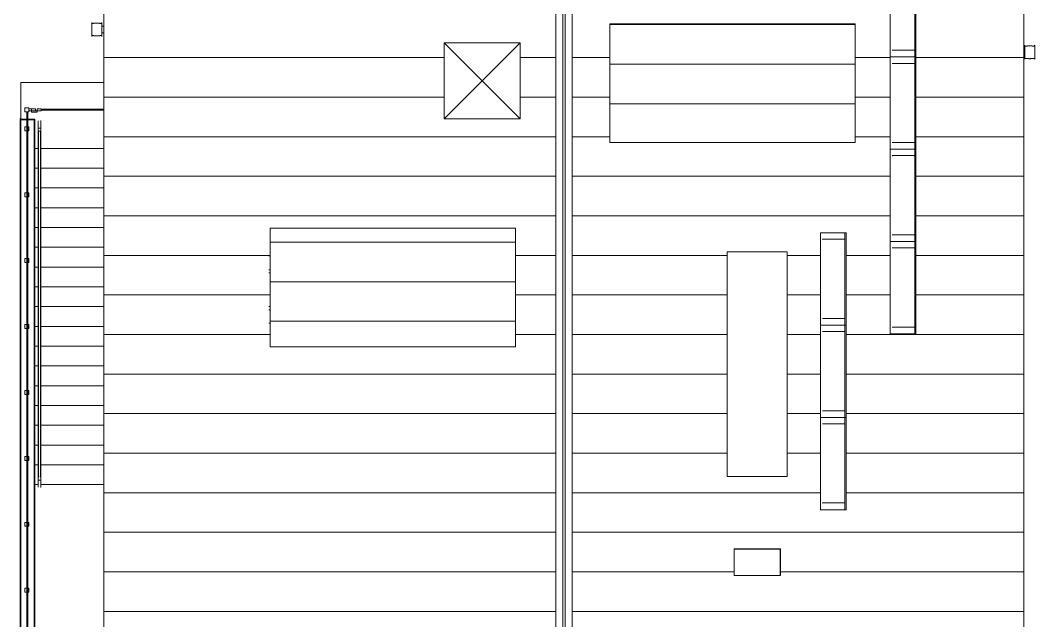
# Model space of a CAD drawing. Header units: millimetres. Extents: x -3929 to 624051, y 52832 to 514950.
# Drawn here: x 189959 to 205344, y 260326 to 269434 of the extents above; entities that cross this region are included whole.
import ezdxf

# ---------------------------------------------------------------- set-up
doc = ezdxf.new("R2010")
doc.units = ezdxf.units.MM
for name, color, linetype, lineweight in [('Воздуховоды', 7, 'Continuous', 18), ('Крыша', 7, 'Continuous', 9), ('Крыша штриховка', 7, 'Continuous', 9), ('Лестницы', 7, 'Continuous', 9), ('Обобщенные модели', 7, 'Continuous', 18), ('Ограждение', 7, 'Continuous', 9), ('Панели витража', 7, 'Continuous', 9), ('Перекрытие', 7, 'Continuous', 18), ('Стены внутренние', 7, 'Continuous', 18), ('Стены наружные', 7, 'Continuous', 18)]:
    doc.layers.add(name, color=color, linetype=linetype, lineweight=lineweight)
doc.layers.add('стояки', color=7, linetype='Continuous')

# ---------------------------------------------------------------- blocks, each defined once
blk = doc.blocks.new('2 этаж')
at = {"layer": 'Воздуховоды', "color": 253, "lineweight": 0}
for p, q in [((387129, -141125), (387704, -141700)), ((387129, -142275), (387129, -141125)), ((388279, -141125), (387129, -141125)), ((387129, -142275), (387129, -141125)), ((388279, -141125), (387129, -141125)), ((387704, -141700), (388279, -141125)), ((388279, -141125), (388279, -142275)), ((388279, -141125), (388279, -142275)), ((387704, -141700), (387129, -142275)), ((388279, -142275), (387704, -141700)), ((387129, -142275), (388279, -142275)), ((388279, -142275), (387129, -142275))]:
    blk.add_line(p, q, dxfattribs=at)
at = {"layer": 'Крыша', "color": 253, "lineweight": 0}
for p, q in [((381965, -127688), (381965, -150406)), ((395920, -150382), (395920, -127688)), ((389640, -140833), (393358, -140833)), ((389640, -140833), (389640, -142633)), ((393358, -142633), (393358, -140833)), ((393358, -142633), (389640, -142633)), ((384488, -143934), (388208, -143934)), ((384488, -143934), (384488, -145734)), ((388208, -143934), (388208, -145734)), ((388208, -145734), (384488, -145734)), ((391525, -148802), (391526, -148802)), ((391526, -149202), (391525, -149202))]:
    blk.add_line(p, q, dxfattribs=at)
at = {"layer": 'Крыша штриховка', "color": 253, "linetype": 'Continuous', "lineweight": 0}
for p, q in [((393358, -140846), (389640, -140846)), ((381965, -141347), (387129, -141347)), ((388279, -141347), (388818, -141347)), ((389640, -141347), (389068, -141347)), ((393892, -141347), (393358, -141347)), ((395920, -141347), (394282, -141347)), ((393358, -141446), (389640, -141446)), ((381965, -141947), (387129, -141947)), ((388279, -141947), (388818, -141947)), ((389640, -141947), (389068, -141947)), ((393892, -141947), (393358, -141947)), ((395920, -141947), (394282, -141947)), ((393358, -142046), (389640, -142046)), ((381965, -142547), (388818, -142547)), ((389640, -142547), (389068, -142547)), ((393892, -142547), (393358, -142547)), ((395920, -142547), (394282, -142547)), ((381965, -143147), (388818, -143147)), ((393892, -143147), (389068, -143147)), ((395920, -143147), (394282, -143147)), ((381965, -143747), (388818, -143747)), ((393892, -143747), (389068, -143747)), ((395920, -143747), (394282, -143747)), ((384488, -144147), (388208, -144147)), ((381965, -144347), (384488, -144347)), ((388208, -144347), (388818, -144347)), ((391420, -144347), (389068, -144347)), ((392833, -144347), (392330, -144347)), ((393892, -144347), (393222, -144347)), ((395920, -144347), (394282, -144347)), ((384488, -144747), (388208, -144747)), ((381965, -144947), (384488, -144947)), ((388208, -144947), (388818, -144947)), ((391420, -144947), (389068, -144947)), ((392833, -144947), (392330, -144947)), ((393892, -144947), (393222, -144947)), ((395920, -144947), (394282, -144947)), ((384488, -145347), (388208, -145347)), ((381965, -145547), (384488, -145547)), ((388208, -145547), (388818, -145547)), ((391420, -145547), (389068, -145547)), ((392833, -145547), (392330, -145547)), ((395920, -145547), (393222, -145547)), ((381965, -146147), (388818, -146147)), ((391420, -146147), (389068, -146147)), ((392833, -146147), (392330, -146147)), ((395920, -146147), (393222, -146147)), ((381965, -146747), (388818, -146747)), ((391420, -146747), (389068, -146747)), ((392833, -146747), (392330, -146747)), ((395920, -146747), (393222, -146747)), ((381965, -147347), (388818, -147347)), ((391420, -147347), (389068, -147347)), ((392833, -147347), (392330, -147347)), ((395920, -147347), (393222, -147347)), ((381965, -147947), (388818, -147947)), ((392833, -147947), (389068, -147947)), ((395920, -147947), (393222, -147947)), ((381965, -148547), (388818, -148547)), ((395920, -148547), (389068, -148547)), ((381965, -149147), (388818, -149147)), ((391525, -149147), (389068, -149147)), ((395920, -149147), (392225, -149147)), ((381965, -149747), (388818, -149747)), ((395920, -149747), (389068, -149747))]:
    blk.add_line(p, q, dxfattribs=at)
at = {"layer": 'Лестницы', "color": 253, "lineweight": 0}
for p, q in [((380918, -142725), (380968, -142725)), ((381007, -142725), (381965, -142725)), ((380918, -143025), (380968, -143025)), ((380918, -143025), (380968, -143025)), ((381008, -143025), (381965, -143025)), ((381008, -143025), (381965, -143025)), ((380918, -143325), (380968, -143325)), ((380918, -143325), (380968, -143325)), ((381008, -143325), (381965, -143325)), ((381008, -143325), (381965, -143325)), ((380918, -143625), (380968, -143625)), ((380918, -143625), (380968, -143625)), ((381008, -143625), (381965, -143625)), ((381008, -143625), (381965, -143625)), ((380918, -143925), (380968, -143925)), ((380918, -143925), (380968, -143925)), ((381008, -143925), (381965, -143925)), ((381008, -143925), (381965, -143925)), ((380918, -144225), (380968, -144225)), ((380918, -144225), (380968, -144225)), ((381008, -144225), (381965, -144225)), ((381008, -144225), (381965, -144225)), ((380918, -144525), (380968, -144525)), ((380918, -144525), (380968, -144525)), ((381008, -144525), (381965, -144525)), ((381008, -144525), (381965, -144525)), ((380918, -144825), (380968, -144825)), ((380918, -144825), (380968, -144825)), ((381008, -144825), (381965, -144825)), ((381008, -144825), (381965, -144825)), ((380918, -145125), (380968, -145125)), ((380918, -145125), (380968, -145125)), ((381008, -145125), (381965, -145125)), ((381008, -145125), (381965, -145125)), ((380918, -145425), (380968, -145425)), ((380918, -145425), (380968, -145425)), ((381008, -145425), (381965, -145425)), ((381008, -145425), (381965, -145425)), ((380918, -145725), (380968, -145725)), ((380918, -145725), (380968, -145725)), ((381008, -145725), (381965, -145725)), ((381008, -145725), (381965, -145725)), ((380918, -146025), (380968, -146025)), ((380918, -146025), (380968, -146025)), ((381008, -146025), (381965, -146025)), ((381008, -146025), (381965, -146025)), ((380918, -146325), (380968, -146325)), ((380918, -146325), (380968, -146325)), ((381008, -146325), (381965, -146325)), ((381008, -146325), (381965, -146325)), ((380918, -146625), (380968, -146625)), ((380918, -146625), (380968, -146625)), ((381008, -146625), (381965, -146625)), ((381008, -146625), (381965, -146625)), ((380918, -146925), (380968, -146925)), ((380918, -146925), (380968, -146925)), ((381008, -146925), (381965, -146925)), ((381008, -146925), (381965, -146925)), ((380918, -147225), (380968, -147225)), ((380918, -147225), (380968, -147225)), ((381008, -147225), (381965, -147225)), ((381008, -147225), (381965, -147225)), ((380918, -147525), (380968, -147525)), ((380918, -147525), (380968, -147525)), ((381008, -147525), (381965, -147525)), ((381008, -147525), (381965, -147525)), ((380918, -147825), (380968, -147825)), ((380918, -147825), (380968, -147825)), ((381008, -147825), (381965, -147825)), ((381008, -147825), (381965, -147825))]:
    blk.add_line(p, q, dxfattribs=at)
at = {"layer": 'Обобщенные модели', "color": 253, "lineweight": 0}
for p, q in [((393892, -141336), (393892, -139936)), ((394264, -139936), (394264, -141336)), ((394282, -141336), (394282, -139936)), ((381783, -140921), (381783, -140815)), ((381783, -141027), (381783, -140921)), ((381933, -140815), (381933, -140921)), ((381933, -140871), (381937, -140871)), ((381933, -140921), (381933, -141027)), ((381937, -140871), (381942, -140871)), ((381942, -140871), (381948, -140871)), ((381948, -140871), (381953, -140871)), ((381953, -140871), (381959, -140871)), ((381959, -140871), (381961, -140871)), ((381965, -140871), (381961, -140871)), ((381965, -140871), (381962, -140871)), ((381965, -140871), (381962, -140871)), ((381934, -140971), (381933, -140971)), ((381939, -140971), (381934, -140971)), ((381945, -140971), (381939, -140971)), ((381950, -140971), (381945, -140971)), ((381956, -140971), (381950, -140971)), ((381961, -140971), (381956, -140971)), ((381961, -140971), (381965, -140971)), ((381962, -140971), (381965, -140971)), ((381962, -140971), (381965, -140971)), ((394264, -141234), (393923, -141234)), ((393923, -141235), (393929, -141235)), ((394257, -141235), (394264, -141235)), ((395921, -141216), (395926, -141216)), ((395926, -141216), (395932, -141216)), ((395932, -141216), (395933, -141216)), ((395933, -141266), (395933, -141160)), ((396083, -141160), (396083, -141266)), ((393894, -141336), (393892, -141336)), ((393892, -141336), (393894, -141336)), ((393892, -142736), (393892, -141336)), ((393894, -141336), (393910, -141336)), ((393910, -141336), (393894, -141336)), ((393919, -141336), (393910, -141336)), ((393910, -141336), (393919, -141336)), ((393927, -141336), (393919, -141336)), ((393919, -141336), (393927, -141336)), ((394260, -141336), (393927, -141336)), ((393927, -141336), (394260, -141336)), ((394263, -141336), (394260, -141336)), ((394260, -141336), (394263, -141336)), ((394264, -141336), (394279, -141336)), ((394264, -141336), (394264, -142736)), ((394279, -141336), (394264, -141336)), ((394282, -141336), (394279, -141336)), ((394279, -141336), (394282, -141336)), ((394282, -142736), (394282, -141336)), ((395924, -141316), (395920, -141316)), ((395929, -141316), (395924, -141316)), ((395933, -141316), (395929, -141316)), ((395933, -141372), (395933, -141266)), ((396083, -141266), (396083, -141372)), ((394264, -141434), (393923, -141434)), ((393923, -141435), (393929, -141435)), ((394257, -141435), (394264, -141435)), ((393892, -142736), (393894, -142736)), ((393892, -144136), (393892, -142736)), ((393894, -142736), (393892, -142736)), ((393910, -142736), (393894, -142736)), ((393894, -142736), (393910, -142736)), ((393910, -142736), (393919, -142736)), ((393919, -142736), (393910, -142736)), ((393919, -142736), (393927, -142736)), ((393927, -142736), (393919, -142736)), ((394264, -142634), (393923, -142634)), ((393923, -142635), (393929, -142635)), ((393927, -142736), (394260, -142736)), ((394260, -142736), (393927, -142736)), ((394257, -142635), (394264, -142635)), ((394260, -142736), (394263, -142736)), ((394263, -142736), (394260, -142736)), ((394264, -142736), (394264, -144136)), ((394279, -142736), (394264, -142736)), ((394264, -142736), (394279, -142736)), ((394279, -142736), (394282, -142736)), ((394282, -142736), (394279, -142736)), ((394282, -144136), (394282, -142736)), ((394264, -142834), (393923, -142834)), ((393923, -142835), (393929, -142835)), ((394257, -142835), (394264, -142835)), ((392833, -144006), (392834, -144006)), ((392833, -145406), (392833, -144006)), ((392850, -144006), (392834, -144006)), ((392850, -144006), (392860, -144006)), ((392860, -144006), (392867, -144006)), ((392867, -144006), (393200, -144006)), ((393200, -144006), (393204, -144006)), ((393204, -144006), (393204, -145406)), ((393219, -144006), (393204, -144006)), ((393219, -144006), (393222, -144006)), ((393222, -145406), (393222, -144006)), ((393205, -144103), (392864, -144103)), ((392864, -144104), (392870, -144104)), ((393198, -144104), (393205, -144104)), ((393892, -144136), (393894, -144136)), ((393892, -145536), (393892, -144136)), ((393894, -144136), (393892, -144136)), ((393910, -144136), (393894, -144136)), ((393894, -144136), (393910, -144136)), ((393910, -144136), (393919, -144136)), ((393919, -144136), (393910, -144136)), ((393919, -144136), (393927, -144136)), ((393927, -144136), (393919, -144136)), ((394264, -144034), (393923, -144034)), ((393923, -144035), (393929, -144035)), ((393927, -144136), (394260, -144136)), ((394260, -144136), (393927, -144136)), ((394257, -144035), (394264, -144035)), ((394260, -144136), (394263, -144136)), ((394263, -144136), (394260, -144136)), ((394264, -144136), (394264, -145536)), ((394279, -144136), (394264, -144136)), ((394264, -144136), (394279, -144136)), ((394279, -144136), (394282, -144136)), ((394282, -144136), (394279, -144136)), ((394282, -145536), (394282, -144136)), ((394264, -144234), (393923, -144234)), ((393923, -144235), (393929, -144235)), ((394257, -144235), (394264, -144235)), ((393205, -145303), (392864, -145303)), ((392864, -145304), (392870, -145304)), ((393198, -145304), (393205, -145304)), ((392833, -145406), (392834, -145406)), ((392833, -146806), (392833, -145406)), ((392834, -145406), (392833, -145406)), ((392850, -145406), (392834, -145406)), ((392834, -145406), (392850, -145406)), ((392850, -145406), (392860, -145406)), ((392860, -145406), (392850, -145406)), ((392860, -145406), (392867, -145406)), ((392867, -145406), (392860, -145406)), ((393205, -145503), (392864, -145503)), ((392864, -145504), (392870, -145504)), ((392867, -145406), (393200, -145406)), ((393200, -145406), (392867, -145406)), ((393198, -145504), (393205, -145504)), ((393200, -145406), (393204, -145406)), ((393204, -145406), (393200, -145406)), ((393204, -145406), (393204, -146806)), ((393219, -145406), (393204, -145406)), ((393204, -145406), (393219, -145406)), ((393219, -145406), (393222, -145406)), ((393222, -145406), (393219, -145406)), ((393222, -146806), (393222, -145406)), ((393894, -145536), (393892, -145536)), ((393894, -145536), (393910, -145536)), ((393919, -145536), (393910, -145536)), ((393927, -145536), (393919, -145536)), ((394264, -145434), (393923, -145434)), ((393923, -145435), (393929, -145435)), ((394260, -145536), (393927, -145536)), ((394257, -145435), (394264, -145435)), ((394263, -145536), (394260, -145536)), ((394264, -145536), (394279, -145536)), ((394282, -145536), (394279, -145536)), ((393205, -146703), (392864, -146703)), ((392864, -146704), (392870, -146704)), ((393198, -146704), (393205, -146704)), ((392833, -146806), (392834, -146806)), ((392833, -148206), (392833, -146806)), ((392834, -146806), (392833, -146806)), ((392850, -146806), (392834, -146806)), ((392834, -146806), (392850, -146806)), ((392850, -146806), (392860, -146806)), ((392860, -146806), (392850, -146806)), ((392860, -146806), (392867, -146806)), ((392867, -146806), (392860, -146806)), ((393205, -146903), (392864, -146903)), ((392864, -146904), (392870, -146904)), ((392867, -146806), (393200, -146806)), ((393200, -146806), (392867, -146806)), ((393198, -146904), (393205, -146904)), ((393200, -146806), (393204, -146806)), ((393204, -146806), (393200, -146806)), ((393204, -146806), (393204, -148206)), ((393219, -146806), (393204, -146806)), ((393204, -146806), (393219, -146806)), ((393219, -146806), (393222, -146806)), ((393222, -146806), (393219, -146806)), ((393222, -148206), (393222, -146806)), ((393205, -148103), (392864, -148103)), ((392864, -148104), (392870, -148104)), ((393198, -148104), (393205, -148104)), ((392834, -148206), (392833, -148206)), ((392834, -148206), (392850, -148206)), ((392860, -148206), (392850, -148206)), ((392867, -148206), (392860, -148206)), ((393200, -148206), (392867, -148206)), ((393204, -148206), (393200, -148206)), ((393204, -148206), (393219, -148206)), ((393222, -148206), (393219, -148206))]:
    blk.add_line(p, q, dxfattribs=at)
for points in [[(381783, -140815), (381783, -140817), (381783, -140821), (381786, -140825), (381790, -140827), (381793, -140827), (381795, -140828), (381797, -140828), (381799, -140828), (381802, -140828), (381804, -140828), (381806, -140828), (381809, -140827), (381812, -140827), (381815, -140827), (381818, -140826), (381821, -140826), (381824, -140826), (381827, -140825), (381830, -140825), (381833, -140824), (381838, -140824), (381844, -140824), (381853, -140823), (381863, -140823), (381872, -140824), (381878, -140824), (381882, -140824), (381885, -140825), (381889, -140825), (381892, -140826), (381895, -140826), (381898, -140826), (381901, -140827), (381904, -140827), (381906, -140827), (381909, -140828), (381912, -140828), (381914, -140828), (381916, -140828), (381918, -140828), (381920, -140828), (381923, -140827), (381926, -140827), (381929, -140825), (381932, -140821), (381933, -140817), (381933, -140815)], [(381933, -141027), (381933, -141025), (381932, -141021), (381929, -141017), (381926, -141015), (381923, -141014), (381920, -141014), (381918, -141014), (381916, -141014), (381914, -141014), (381912, -141014), (381909, -141014), (381906, -141014), (381904, -141014), (381901, -141015), (381898, -141015), (381895, -141016), (381892, -141016), (381889, -141016), (381885, -141017), (381882, -141017), (381878, -141018), (381872, -141018), (381862, -141018), (381853, -141018), (381844, -141018), (381838, -141018), (381833, -141017), (381830, -141017), (381827, -141016), (381824, -141016), (381821, -141016), (381818, -141015), (381815, -141015), (381812, -141014), (381809, -141014), (381806, -141014), (381804, -141014), (381802, -141014), (381799, -141014), (381797, -141014), (381795, -141014), (381793, -141014), (381790, -141015), (381786, -141017), (381783, -141021), (381783, -141025), (381783, -141027)], [(395933, -141160), (395933, -141162), (395933, -141166), (395936, -141170), (395940, -141172), (395943, -141173), (395945, -141173), (395947, -141173), (395949, -141173), (395952, -141173), (395954, -141173), (395957, -141173), (395959, -141173), (395962, -141172), (395965, -141172), (395968, -141172), (395971, -141171), (395974, -141171), (395977, -141171), (395980, -141170), (395983, -141170), (395988, -141169), (395994, -141169), (396003, -141168), (396013, -141168), (396022, -141169), (396028, -141169), (396032, -141170), (396035, -141170), (396039, -141170), (396042, -141171), (396045, -141171), (396048, -141171), (396051, -141172), (396054, -141172), (396056, -141172), (396059, -141173), (396062, -141173), (396064, -141173), (396066, -141173), (396068, -141173), (396070, -141173), (396073, -141172), (396076, -141172), (396079, -141170), (396082, -141166), (396083, -141162), (396083, -141160)], [(396083, -141372), (396083, -141370), (396083, -141366), (396080, -141362), (396076, -141360), (396073, -141359), (396071, -141359), (396069, -141359), (396067, -141359), (396065, -141359), (396062, -141359), (396060, -141359), (396057, -141359), (396054, -141360), (396051, -141360), (396048, -141360), (396045, -141361), (396042, -141361), (396039, -141362), (396036, -141362), (396033, -141362), (396028, -141363), (396022, -141363), (396013, -141364), (396004, -141364), (395994, -141363), (395989, -141363), (395984, -141362), (395981, -141362), (395978, -141362), (395974, -141361), (395971, -141361), (395968, -141361), (395965, -141360), (395962, -141360), (395960, -141360), (395957, -141359), (395955, -141359), (395952, -141359), (395950, -141359), (395948, -141359), (395946, -141359), (395943, -141360), (395940, -141360), (395937, -141362), (395934, -141366), (395933, -141370), (395933, -141372)]]:
    blk.add_open_spline(points, degree=3, knots=[-1, -1, -1, -1, -0.941176, -0.882353, -0.852941, -0.823529, -0.808824, -0.794118, -0.779412, -0.764706, -0.75, -0.735294, -0.720588, -0.705882, -0.691176, -0.676471, -0.661765, -0.647059, -0.632353, -0.617647, -0.602941, -0.588235, -0.558824, -0.529412, -0.470588, -0.441176, -0.411765, -0.397059, -0.382353, -0.367647, -0.352941, -0.338235, -0.323529, -0.308824, -0.294118, -0.279412, -0.264706, -0.25, -0.235294, -0.220588, -0.205882, -0.191176, -0.176471, -0.147059, -0.117647, -0.058824, 0, 0, 0, 0], dxfattribs=at)
at = {"layer": 'Ограждение', "color": 253, "lineweight": 0}
for p, q in [((388818, -127688), (388818, -153456)), ((388926, -127688), (388926, -153456)), ((388960, -153456), (388960, -127688)), ((389068, -127688), (389068, -153456)), ((380828, -142111), (380768, -142111)), ((380768, -142111), (380768, -142171)), ((380828, -142171), (380828, -142111)), ((380828, -142154), (380828, -142124)), ((380870, -142124), (380828, -142124)), ((380828, -142154), (380870, -142154)), ((380870, -142124), (380870, -142154)), ((380930, -142124), (380870, -142124)), ((380870, -142124), (380870, -142154)), ((380870, -142177), (380870, -142154)), ((380870, -142154), (380930, -142154)), ((380930, -142154), (380930, -142124)), ((380930, -142153), (380955, -142153)), ((381015, -142124), (380955, -142124)), ((380955, -142124), (380955, -142154)), ((380955, -142154), (380955, -142177)), ((380955, -142154), (381015, -142154)), ((381015, -142154), (381015, -142124)), ((381015, -142130), (381965, -142130)), ((381015, -142146), (381015, -142130)), ((381965, -142146), (381015, -142146)), ((380768, -142171), (380828, -142171)), ((380796, -150397), (380796, -142171)), ((380796, -142171), (380812, -142171)), ((380812, -142171), (380812, -150397)), ((380870, -142177), (380955, -142177)), ((380968, -142310), (380969, -142309)), ((380968, -142311), (380968, -142310)), ((380968, -142312), (380968, -142311)), ((380968, -142313), (380968, -142312)), ((380968, -142312), (380968, -142312)), ((380968, -142314), (380968, -142313)), ((380968, -142315), (380968, -142314)), ((380968, -142315), (380968, -142315)), ((380968, -142315), (380968, -142315)), ((380968, -142315), (380968, -142315)), ((380968, -142315), (380968, -142316)), ((380968, -142316), (380968, -142315)), ((380968, -142315), (380968, -142315)), ((380968, -142315), (380968, -142315)), ((380968, -142315), (380968, -142315)), ((380968, -142316), (380968, -142317)), ((380968, -142317), (380968, -142316)), ((380968, -142316), (380968, -142316)), ((380968, -142317), (380968, -142318)), ((380968, -142318), (380968, -142317)), ((380969, -142307), (380970, -142306)), ((380969, -142308), (380969, -142307)), ((380969, -142309), (380969, -142308)), ((380969, -142308), (380969, -142308)), ((380970, -142306), (380970, -142306)), ((381006, -142306), (381006, -142307)), ((381006, -142307), (381006, -142307)), ((381006, -142307), (381007, -142308)), ((381007, -142308), (381007, -142309)), ((381007, -142311), (381007, -142311)), ((381007, -142311), (381008, -142312)), ((381008, -142312), (381008, -142313)), ((381008, -142313), (381008, -142314)), ((381008, -142314), (381008, -142315)), ((381008, -142316), (381008, -142315)), ((381008, -142315), (381008, -142315)), ((381008, -142315), (381008, -142315)), ((381008, -142315), (381008, -142315)), ((381008, -142315), (381008, -142315)), ((381008, -142315), (381008, -142315)), ((381008, -142315), (381008, -142315)), ((381008, -142315), (381008, -142315)), ((381008, -142315), (381008, -142316)), ((381008, -142317), (381008, -142316)), ((381008, -142316), (381008, -142316)), ((381008, -142316), (381008, -142317)), ((381008, -142318), (381008, -142317)), ((381008, -142317), (381008, -142318)), ((380796, -142397), (380768, -142397)), ((380768, -142397), (380768, -142457)), ((380768, -142457), (380796, -142457)), ((380828, -142397), (380812, -142397)), ((380812, -142457), (380828, -142457)), ((380828, -142457), (380828, -142397)), ((380968, -142318), (380968, -142319)), ((380968, -142319), (380968, -142318)), ((380968, -142319), (380968, -142320)), ((380968, -142320), (380968, -142319)), ((380968, -142320), (380968, -142321)), ((380968, -142322), (380968, -142320)), ((380968, -142321), (380968, -142323)), ((380968, -142323), (380968, -142322)), ((380968, -142323), (380968, -142324)), ((380968, -142325), (380968, -142323)), ((380968, -142324), (380968, -142326)), ((380968, -142327), (380968, -142325)), ((380968, -142326), (380968, -142328)), ((380968, -142329), (380968, -142327)), ((380968, -142328), (380968, -142330)), ((380968, -142331), (380968, -142329)), ((380968, -142330), (380968, -142332)), ((380968, -142333), (380968, -142331)), ((380968, -142332), (380968, -142335)), ((380968, -142335), (380968, -142333)), ((380968, -142335), (380968, -142337)), ((380968, -142338), (380968, -142335)), ((380968, -142337), (380968, -142340)), ((380968, -142340), (380968, -142338)), ((380968, -142340), (380968, -142342)), ((380968, -142343), (380968, -142340)), ((380968, -142342), (380968, -142345)), ((380968, -142346), (380968, -142343)), ((380968, -142345), (380968, -142348)), ((380968, -142349), (380968, -142346)), ((380968, -142348), (380968, -142351)), ((380968, -142352), (380968, -142349)), ((380968, -142351), (380968, -142354)), ((380968, -142355), (380968, -142352)), ((380968, -142354), (380968, -142357)), ((380968, -142358), (380968, -142355)), ((380968, -142357), (380968, -142361)), ((380968, -142362), (380968, -142358)), ((380968, -142361), (380968, -142364)), ((380968, -142365), (380968, -142362)), ((380968, -142364), (380968, -142368)), ((380968, -142369), (380968, -142365)), ((380968, -142368), (380968, -142371)), ((380968, -142372), (380968, -142369)), ((380968, -142371), (380968, -142375)), ((380968, -142376), (380968, -142372)), ((380968, -142375), (380968, -142379)), ((380968, -142380), (380968, -142376)), ((380968, -142379), (380968, -142382)), ((380968, -142383), (380968, -142380)), ((380968, -142382), (380968, -142386)), ((380968, -142387), (380968, -142383)), ((380968, -142386), (380968, -142390)), ((380968, -142391), (380968, -142387)), ((380968, -142390), (380968, -142394)), ((380968, -142395), (380968, -142391)), ((380968, -142394), (380968, -142398)), ((380968, -142399), (380968, -142395)), ((380968, -142398), (380968, -142402)), ((380968, -142403), (380968, -142399)), ((380968, -142402), (380968, -142406)), ((380968, -142407), (380968, -142403)), ((380968, -142405), (380968, -142415)), ((380968, -142415), (380968, -142405)), ((380968, -142406), (380968, -142410)), ((380968, -142411), (380968, -142407)), ((380968, -142410), (380968, -142414)), ((380968, -142415), (380968, -142411)), ((380968, -142414), (380968, -142415)), ((380968, -142415), (380968, -142465)), ((380968, -142415), (381008, -142415)), ((380968, -142713), (380968, -142415)), ((380968, -142465), (380968, -142713)), ((380973, -142465), (381003, -142465)), ((380973, -142725), (380973, -142465)), ((380990, -142415), (380985, -142415)), ((380985, -142415), (380988, -142415)), ((380988, -142415), (380990, -142415)), ((381003, -142725), (381003, -142465)), ((381008, -142319), (381008, -142318)), ((381008, -142318), (381008, -142319)), ((381008, -142320), (381008, -142319)), ((381008, -142319), (381008, -142320)), ((381008, -142322), (381008, -142320)), ((381008, -142320), (381008, -142321)), ((381008, -142321), (381008, -142323)), ((381008, -142323), (381008, -142322)), ((381008, -142325), (381008, -142323)), ((381008, -142323), (381008, -142324)), ((381008, -142324), (381008, -142326)), ((381008, -142327), (381008, -142325)), ((381008, -142326), (381008, -142327)), ((381008, -142329), (381008, -142327)), ((381008, -142331), (381008, -142329)), ((381008, -142333), (381008, -142331)), ((381008, -142335), (381008, -142333)), ((381008, -142338), (381008, -142335)), ((381008, -142340), (381008, -142338)), ((381008, -142343), (381008, -142340)), ((381008, -142346), (381008, -142343)), ((381008, -142349), (381008, -142346)), ((381008, -142352), (381008, -142349)), ((381008, -142355), (381008, -142352)), ((381008, -142358), (381008, -142355)), ((381008, -142362), (381008, -142358)), ((381008, -142365), (381008, -142362)), ((381008, -142369), (381008, -142365)), ((381008, -142366), (381008, -142368)), ((381008, -142368), (381008, -142371)), ((381008, -142372), (381008, -142369)), ((381008, -142371), (381008, -142375)), ((381008, -142376), (381008, -142372)), ((381008, -142375), (381008, -142379)), ((381008, -142380), (381008, -142376)), ((381008, -142379), (381008, -142382)), ((381008, -142383), (381008, -142380)), ((381008, -142382), (381008, -142386)), ((381008, -142387), (381008, -142383)), ((381008, -142386), (381008, -142390)), ((381008, -142391), (381008, -142387)), ((381008, -142390), (381008, -142394)), ((381008, -142395), (381008, -142391)), ((381008, -142394), (381008, -142398)), ((381008, -142399), (381008, -142395)), ((381008, -142398), (381008, -142402)), ((381008, -142403), (381008, -142399)), ((381008, -142402), (381008, -142406)), ((381008, -142407), (381008, -142403)), ((381008, -142415), (381008, -142405)), ((381008, -142415), (381008, -142405)), ((381008, -142406), (381008, -142410)), ((381008, -142411), (381008, -142407)), ((381008, -142410), (381008, -142414)), ((381008, -142415), (381008, -142411)), ((381008, -142465), (381008, -142415)), ((381008, -142713), (381008, -142415)), ((381008, -142713), (381008, -142465)), ((380968, -142713), (380968, -142714)), ((380968, -142713), (380968, -142735)), ((380968, -142713), (380968, -142714)), ((380968, -142713), (380968, -142726)), ((380968, -142714), (380968, -142715)), ((380968, -142714), (380968, -142715)), ((380968, -142715), (380968, -142716)), ((380968, -142715), (380968, -142716)), ((380968, -142716), (380968, -142718)), ((380968, -142716), (380968, -142718)), ((380968, -142718), (380968, -142719)), ((380968, -142718), (380968, -142719)), ((380968, -142719), (380968, -142720)), ((380968, -142719), (380968, -142720)), ((380968, -142720), (380968, -142721)), ((380968, -142721), (380968, -142722)), ((380968, -142722), (380968, -142723)), ((380968, -142722), (380968, -142723)), ((380968, -142723), (380968, -142724)), ((380968, -142723), (380968, -142724)), ((380968, -142724), (380968, -142726)), ((380968, -142724), (380968, -142726)), ((380968, -142726), (380968, -147685)), ((380968, -142726), (380968, -142726)), ((380968, -142726), (380968, -142726)), ((380968, -147694), (380968, -142735)), ((380973, -147705), (380973, -142725)), ((381003, -147705), (381003, -142725)), ((381008, -142714), (381008, -142713)), ((381008, -142713), (381008, -142735)), ((381008, -142714), (381008, -142713)), ((381008, -142713), (381008, -142726)), ((381008, -142715), (381008, -142714)), ((381008, -142715), (381008, -142714)), ((381008, -142716), (381008, -142715)), ((381008, -142716), (381008, -142715)), ((381008, -142717), (381008, -142716)), ((381008, -142717), (381008, -142716)), ((381008, -142718), (381008, -142717)), ((381008, -142718), (381008, -142717)), ((381008, -142720), (381008, -142718)), ((381008, -142720), (381008, -142718)), ((381008, -142721), (381008, -142720)), ((381008, -142722), (381008, -142721)), ((381008, -142723), (381008, -142722)), ((381008, -142723), (381008, -142722)), ((381008, -142724), (381008, -142723)), ((381008, -142724), (381008, -142723)), ((381008, -142725), (381008, -142724)), ((381008, -142725), (381008, -142724)), ((381008, -142726), (381008, -142725)), ((381008, -142726), (381008, -142725)), ((381008, -147685), (381008, -142726)), ((381008, -147694), (381008, -142735)), ((380796, -143397), (380768, -143397)), ((380768, -143397), (380768, -143457)), ((380768, -143457), (380796, -143457)), ((380828, -143397), (380812, -143397)), ((380812, -143457), (380828, -143457)), ((380828, -143457), (380828, -143397)), ((380796, -144397), (380768, -144397)), ((380768, -144397), (380768, -144457)), ((380768, -144457), (380796, -144457)), ((380828, -144397), (380812, -144397)), ((380812, -144457), (380828, -144457)), ((380828, -144457), (380828, -144397)), ((380796, -145397), (380768, -145397)), ((380768, -145397), (380768, -145457)), ((380768, -145457), (380796, -145457)), ((380828, -145397), (380812, -145397)), ((380812, -145457), (380828, -145457)), ((380828, -145457), (380828, -145397)), ((380796, -146397), (380768, -146397)), ((380768, -146397), (380768, -146457)), ((380768, -146457), (380796, -146457)), ((380828, -146397), (380812, -146397)), ((380812, -146457), (380828, -146457)), ((380828, -146457), (380828, -146397)), ((380796, -147397), (380768, -147397)), ((380768, -147397), (380768, -147457)), ((380768, -147457), (380796, -147457)), ((380828, -147397), (380812, -147397)), ((380812, -147457), (380828, -147457)), ((380828, -147457), (380828, -147397)), ((380968, -147687), (380968, -147685)), ((380968, -147689), (380968, -147687)), ((380968, -147692), (380968, -147689)), ((380968, -147695), (380968, -147692)), ((380968, -147717), (380968, -147694)), ((380968, -147697), (380968, -147695)), ((380968, -147700), (380968, -147697)), ((380968, -147703), (380968, -147700)), ((381008, -147685), (381008, -147687)), ((381008, -147687), (381008, -147690)), ((381008, -147690), (381008, -147693)), ((381008, -147693), (381008, -147695)), ((381008, -147717), (381008, -147694)), ((381008, -147695), (381008, -147698)), ((381008, -147698), (381008, -147701)), ((381008, -147701), (381008, -147703)), ((380968, -147706), (380968, -147703)), ((380968, -147708), (380968, -147706)), ((380968, -147711), (380968, -147708)), ((380968, -147714), (380968, -147711)), ((380968, -147717), (380968, -147714)), ((380968, -147717), (380968, -147755)), ((380968, -147755), (380968, -147717)), ((380968, -147755), (380968, -147759)), ((380968, -147755), (381008, -147755)), ((380968, -147755), (380968, -147765)), ((380968, -147765), (380968, -147755)), ((380968, -147760), (380968, -147756)), ((380968, -147759), (380968, -147763)), ((380968, -147764), (380968, -147760)), ((380968, -147763), (380968, -147767)), ((380968, -147768), (380968, -147764)), ((380968, -147767), (380968, -147771)), ((380968, -147772), (380968, -147768)), ((380968, -147771), (380968, -147775)), ((380968, -147776), (380968, -147772)), ((380968, -147775), (380968, -147779)), ((380968, -147780), (380968, -147776)), ((380968, -147779), (380968, -147782)), ((380968, -147783), (380968, -147780)), ((380968, -147782), (380968, -147786)), ((380968, -147787), (380968, -147783)), ((380968, -147786), (380968, -147790)), ((380968, -147791), (380968, -147787)), ((380968, -147790), (380968, -147794)), ((380968, -147795), (380968, -147791)), ((380968, -147794), (380968, -147797)), ((380968, -147798), (380968, -147795)), ((380968, -147797), (380968, -147801)), ((380968, -147802), (380968, -147798)), ((380968, -147801), (380968, -147804)), ((380968, -147803), (380968, -147802)), ((380968, -147804), (380968, -147808)), ((380968, -147808), (380968, -147811)), ((380968, -147811), (380968, -147814)), ((380968, -147814), (380968, -147818)), ((380968, -147818), (380968, -147821)), ((380968, -147821), (380968, -147824)), ((380968, -147824), (380968, -147826)), ((380968, -147826), (380968, -147829)), ((380968, -147829), (380968, -147832)), ((380968, -147832), (380968, -147834)), ((380968, -147834), (380968, -147837)), ((380968, -147837), (380968, -147839)), ((380968, -147839), (380968, -147841)), ((380968, -147841), (380968, -147843)), ((380968, -147843), (380968, -147842)), ((380968, -147843), (380968, -147845)), ((380968, -147845), (380968, -147843)), ((380968, -147845), (380968, -147846)), ((380968, -147847), (380968, -147845)), ((380968, -147846), (380968, -147848)), ((380968, -147848), (380968, -147847)), ((380968, -147848), (380968, -147849)), ((380968, -147850), (380968, -147848)), ((380968, -147849), (380968, -147851)), ((380968, -147851), (380968, -147850)), ((380968, -147851), (380968, -147852)), ((380968, -147852), (380968, -147851)), ((380968, -147852), (380968, -147853)), ((380968, -147853), (380968, -147852)), ((380968, -147853), (380968, -147853)), ((380968, -147853), (380968, -147854)), ((380968, -147854), (380968, -147853)), ((380968, -147853), (380968, -147853)), ((380968, -147854), (380968, -147854)), ((380968, -147854), (380968, -147855)), ((380968, -147855), (380968, -147854)), ((380968, -147854), (380968, -147854)), ((380968, -147855), (380968, -147855)), ((380968, -147855), (380968, -147855)), ((380968, -147856), (380968, -147855)), ((380968, -147855), (380968, -147855)), ((380968, -147855), (380968, -147855)), ((380968, -147857), (380968, -147856)), ((380980, -147705), (380973, -147705)), ((380985, -147755), (380990, -147755)), ((380988, -147755), (380985, -147755)), ((380990, -147755), (380988, -147755)), ((381003, -147705), (380995, -147705)), ((381008, -147703), (381008, -147706)), ((381008, -147706), (381008, -147709)), ((381008, -147709), (381008, -147712)), ((381008, -147712), (381008, -147715)), ((381008, -147715), (381008, -147717)), ((381008, -147755), (381008, -147717)), ((381008, -147755), (381008, -147717)), ((381008, -147756), (381008, -147755)), ((381008, -147755), (381008, -147759)), ((381008, -147765), (381008, -147755)), ((381008, -147765), (381008, -147755)), ((381008, -147760), (381008, -147756)), ((381008, -147759), (381008, -147763)), ((381008, -147764), (381008, -147760)), ((381008, -147763), (381008, -147767)), ((381008, -147768), (381008, -147764)), ((381008, -147767), (381008, -147771)), ((381008, -147772), (381008, -147768)), ((381008, -147771), (381008, -147775)), ((381008, -147776), (381008, -147772)), ((381008, -147775), (381008, -147779)), ((381008, -147780), (381008, -147776)), ((381008, -147779), (381008, -147782)), ((381008, -147783), (381008, -147780)), ((381008, -147782), (381008, -147786)), ((381008, -147787), (381008, -147783)), ((381008, -147786), (381008, -147790)), ((381008, -147791), (381008, -147787)), ((381008, -147790), (381008, -147794)), ((381008, -147795), (381008, -147791)), ((381008, -147794), (381008, -147797)), ((381008, -147798), (381008, -147795)), ((381008, -147797), (381008, -147801)), ((381008, -147802), (381008, -147798)), ((381008, -147801), (381008, -147804)), ((381008, -147805), (381008, -147802)), ((381008, -147804), (381008, -147808)), ((381008, -147809), (381008, -147805)), ((381008, -147808), (381008, -147811)), ((381008, -147812), (381008, -147809)), ((381008, -147811), (381008, -147814)), ((381008, -147815), (381008, -147812)), ((381008, -147814), (381008, -147818)), ((381008, -147818), (381008, -147815)), ((381008, -147821), (381008, -147818)), ((381008, -147818), (381008, -147821)), ((381008, -147824), (381008, -147821)), ((381008, -147821), (381008, -147824)), ((381008, -147827), (381008, -147824)), ((381008, -147824), (381008, -147826)), ((381008, -147826), (381008, -147829)), ((381008, -147830), (381008, -147827)), ((381008, -147829), (381008, -147832)), ((381008, -147833), (381008, -147830)), ((381008, -147832), (381008, -147834)), ((381008, -147835), (381008, -147833)), ((381008, -147834), (381008, -147837)), ((381008, -147837), (381008, -147835)), ((381008, -147839), (381008, -147837)), ((381008, -147837), (381008, -147839)), ((381008, -147842), (381008, -147839)), ((381008, -147839), (381008, -147841)), ((381008, -147841), (381008, -147843)), ((381008, -147843), (381008, -147842)), ((381008, -147845), (381008, -147843)), ((381008, -147843), (381008, -147845)), ((381008, -147847), (381008, -147845)), ((381008, -147845), (381008, -147846)), ((381008, -147846), (381008, -147848)), ((381008, -147848), (381008, -147847)), ((381008, -147850), (381008, -147848)), ((381008, -147848), (381008, -147849)), ((381008, -147849), (381008, -147851)), ((381008, -147851), (381008, -147850)), ((381008, -147852), (381008, -147851)), ((381008, -147851), (381008, -147852)), ((381008, -147853), (381008, -147852)), ((381008, -147852), (381008, -147853)), ((381008, -147854), (381008, -147853)), ((381008, -147853), (381008, -147853)), ((381008, -147853), (381008, -147853)), ((381008, -147853), (381008, -147854)), ((381008, -147855), (381008, -147854)), ((381008, -147854), (381008, -147854)), ((381008, -147854), (381008, -147854)), ((381008, -147854), (381008, -147855)), ((381008, -147855), (381008, -147855)), ((381008, -147855), (381008, -147856)), ((381008, -147855), (381008, -147855)), ((381008, -147855), (381008, -147855)), ((381008, -147856), (381008, -147856)), ((380968, -147858), (380968, -147857)), ((380968, -147857), (380968, -147857)), ((380969, -147861), (380969, -147860)), ((380969, -147862), (380969, -147861)), ((380969, -147863), (380969, -147862)), ((380970, -147863), (380969, -147863)), ((381006, -147863), (381005, -147864)), ((381007, -147861), (381006, -147862)), ((381006, -147862), (381006, -147863)), ((381006, -147863), (381006, -147863)), ((381008, -147858), (381007, -147859)), ((381007, -147859), (381007, -147859)), ((381007, -147859), (381007, -147860)), ((381007, -147860), (381007, -147861)), ((381008, -147856), (381008, -147857)), ((381008, -147857), (381008, -147858)), ((380796, -148397), (380768, -148397)), ((380768, -148397), (380768, -148457)), ((380768, -148457), (380796, -148457)), ((380828, -148397), (380812, -148397)), ((380812, -148457), (380828, -148457)), ((380828, -148457), (380828, -148397)), ((380796, -149397), (380768, -149397)), ((380768, -149397), (380768, -149457)), ((380768, -149457), (380796, -149457)), ((380828, -149397), (380812, -149397)), ((380812, -149457), (380828, -149457)), ((380828, -149457), (380828, -149397))]:
    blk.add_line(p, q, dxfattribs=at)
at = {"layer": 'Панели витража', "color": 253, "lineweight": 0}
for p, q in [((393358, -141223), (393366, -141223)), ((393358, -141423), (393366, -141423)), ((393358, -141473), (393366, -141473)), ((393358, -141983), (393366, -141983)), ((393358, -142033), (393366, -142033)), ((393358, -142243), (393366, -142243)), ((384488, -144354), (384469, -144354)), ((384488, -144564), (384469, -144564)), ((384488, -144614), (384469, -144614)), ((384488, -145124), (384469, -145124)), ((384488, -145174), (384469, -145174)), ((384488, -145374), (384469, -145374))]:
    blk.add_line(p, q, dxfattribs=at)
at = {"layer": 'Перекрытие', "color": 253, "lineweight": 0}
for p, q in [((381965, -141725), (380708, -141725)), ((380708, -141725), (380708, -142270)), ((380918, -142725), (380968, -142725)), ((381007, -142725), (381965, -142725)), ((392330, -144292), (391420, -144292)), ((391420, -144292), (391420, -147702)), ((392330, -147702), (392330, -144292)), ((391420, -147702), (392330, -147702))]:
    blk.add_line(p, q, dxfattribs=at)
at = {"layer": 'Стены внутренние', "color": 253, "lineweight": 0}
for p, q in [((380708, -142290), (380796, -142290)), ((380812, -142290), (380908, -142290)), ((380908, -142290), (380908, -150406))]:
    blk.add_line(p, q, dxfattribs=at)
at = {"layer": 'Стены наружные', "color": 253, "lineweight": 0}
for p, q in [((380698, -150406), (380698, -142270)), ((380708, -142270), (380698, -142270)), ((380708, -142270), (380708, -150406)), ((380708, -142280), (380796, -142280)), ((380812, -142280), (380918, -142280)), ((380908, -142290), (380918, -142290)), ((380918, -142280), (380918, -150406)), ((391525, -148801), (392226, -148801)), ((391525, -149203), (391525, -148801)), ((392225, -148802), (391526, -148802)), ((391526, -149202), (391526, -148802)), ((392225, -149202), (392225, -148802)), ((392226, -148801), (392226, -149203)), ((392226, -149203), (391525, -149203)), ((391526, -149202), (392225, -149202))]:
    blk.add_line(p, q, dxfattribs=at)

msp = doc.modelspace()

# ---------------------------------------------------------------- block references
at = {"layer": 'стояки', "color": 5, "lineweight": 40}
msp.add_blockref('2 этаж', (-190738.98, 410215.433), dxfattribs=at)

doc.saveas('drawing.dxf')
